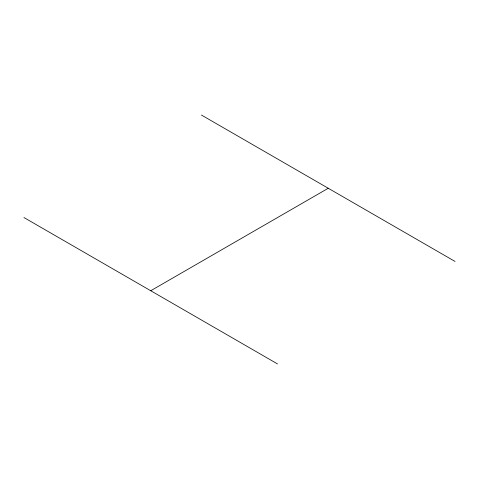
<?xml version="1.0" encoding="UTF-8"?>
<svg xmlns="http://www.w3.org/2000/svg" width="479" height="479" viewBox="0 0 479 479"><rect width="100%" height="100%" fill="white"/><g stroke="black" fill="none" stroke-linecap="round" stroke-linejoin="round"><path stroke-width="0.72" d="M150.741 290.741L328.259 188.259M201.461 115.056L455.05 261.462M23.95 217.538L277.539 363.944"/></g></svg>
